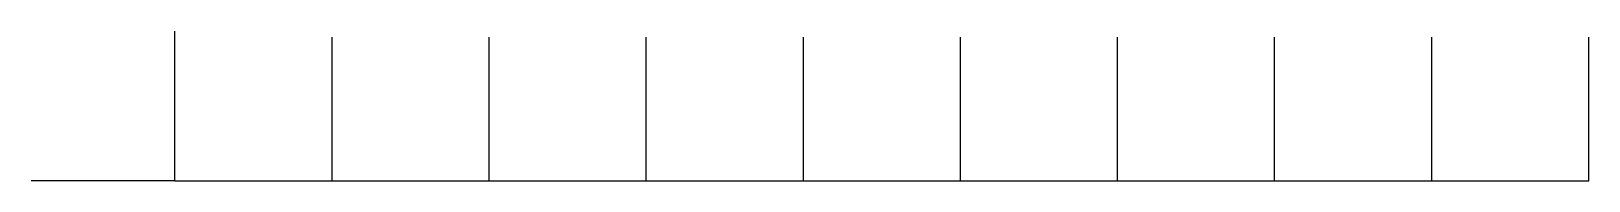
# Model space of a CAD drawing. Extents: x 0 to 0.827, y 0 to 0.08.
import ezdxf

# ---------------------------------------------------------------- set-up
doc = ezdxf.new("R2010")
doc.units = 0
doc.header["$LTSCALE"] = 0.05
doc.layers.add('P1_TUBI', color=7, linetype='CONTINUOUS')

msp = doc.modelspace()

# ---------------------------------------------------------------- linework, layer by layer
at = {"layer": 'P1_TUBI', "color": 0, "linetype": 'CONTINUOUS'}
for p, q in [((0.07634, 0), (0.07634, 0.07968)), ((0.15975, 0), (0.15975, 0.0765)), ((0.24315, 0), (0.24315, 0.0765)), ((0.32655, 0), (0.32655, 0.0765)), ((0.40995, 0), (0.40995, 0.0765)), ((0.49335, 0), (0.49335, 0.0765)), ((0.57676, 0), (0.57676, 0.0765)), ((0.66016, 0), (0.66016, 0.0765)), ((0.74356, 0), (0.74356, 0.0765)), ((0.82696, 0), (0.82696, 0.0765)), ((0.07634, 0), (0, 0)), ((0.07634, 0), (0.15975, 0)), ((0.15975, 0), (0.24315, 0)), ((0.24315, 0), (0.32655, 0)), ((0.32655, 0), (0.40995, 0)), ((0.40995, 0), (0.49335, 0)), ((0.49335, 0), (0.57676, 0)), ((0.57676, 0), (0.66016, 0)), ((0.66016, 0), (0.74356, 0)), ((0.74356, 0), (0.82696, 0))]:
    msp.add_line(p, q, dxfattribs=at)

doc.saveas('drawing.dxf')
